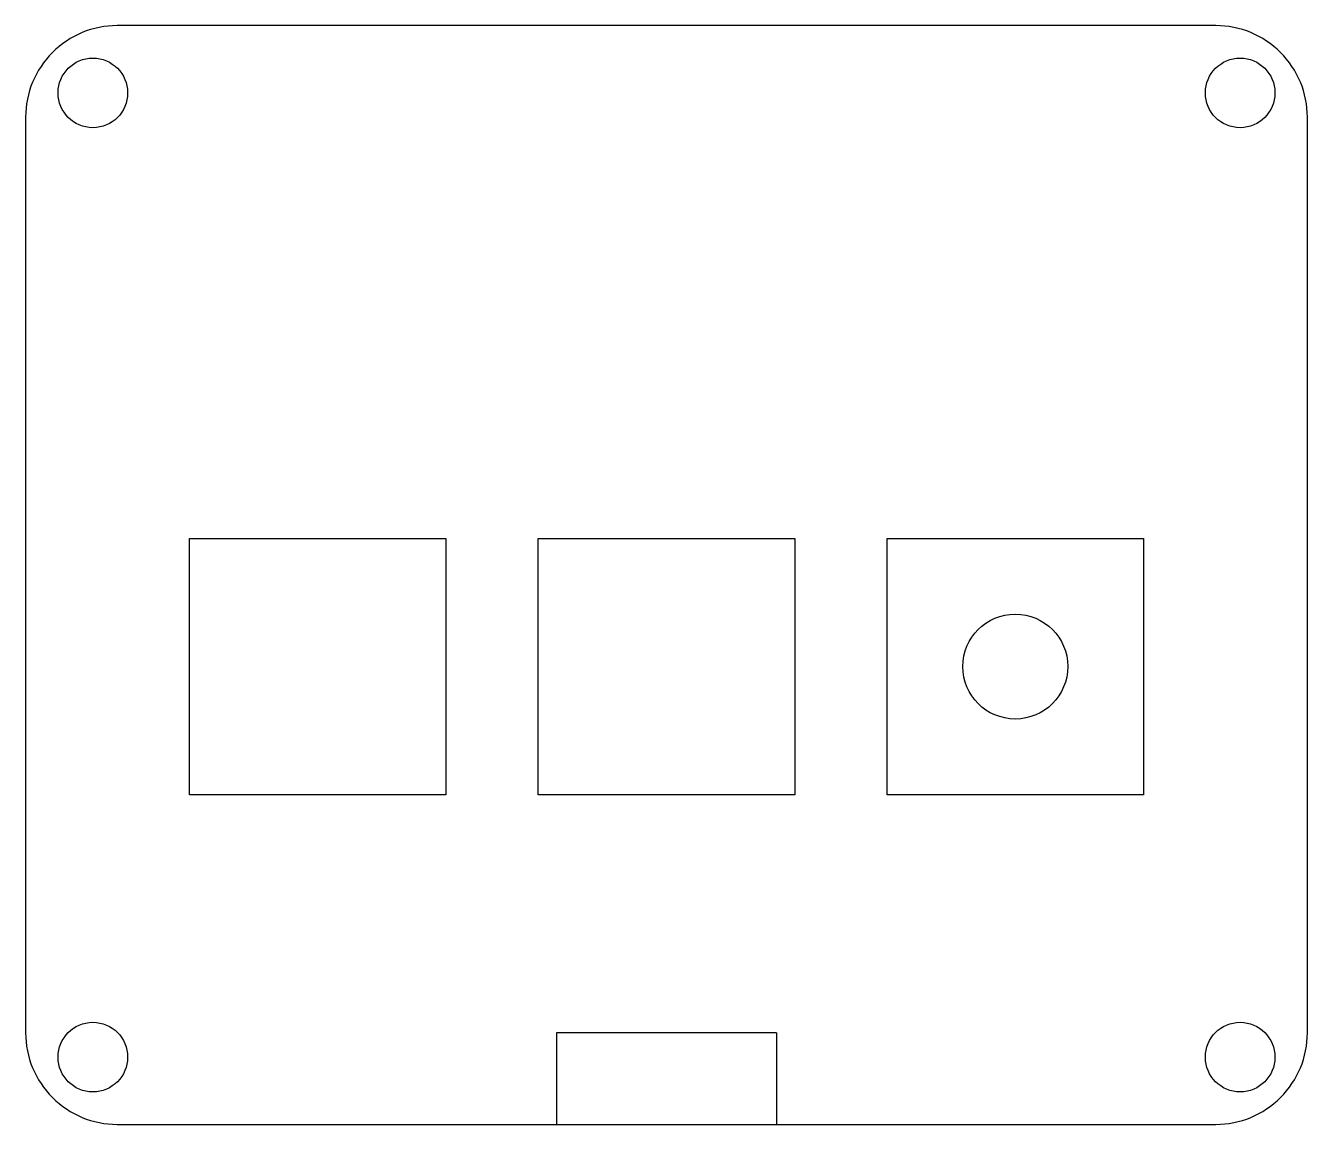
# Model space of a CAD drawing. Header units: millimetres. Extents: x -35 to 35, y -25 to 35.
import ezdxf

# ---------------------------------------------------------------- set-up
doc = ezdxf.new("R2010")
doc.units = ezdxf.units.MM
doc.layers.get('0').update_dxf_attribs({"linetype": 'CONTINUOUS'})

msp = doc.modelspace()

# ---------------------------------------------------------------- linework, layer by layer
for p, q in [((6, -20), (-6, -20)), ((-6, -20), (-6, -25)), ((6, -20), (6, -25))]:
    msp.add_line(p, q)
msp.add_lwpolyline([(-30, 35, 0.414214), (-35, 30), (-35, -20, 0.414214), (-30, -25), (30, -25, 0.414214), (35, -20), (35, 30, 0.414214), (30, 35)], format="xyb", close=True)
for points in [[(-7, -7), (-7, 7), (7, 7), (7, -7)], [(-26.05, 7), (-12.05, 7), (-12.05, -7), (-26.05, -7)], [(26.05, -7), (12.05, -7), (12.05, 7), (26.05, 7)]]:
    msp.add_lwpolyline(points, close=True)
for centre, radius in [((-31.328, 31.328), 1.9), ((31.328, 31.328), 1.9), ((19.05, 0), 2.864), ((-31.328, -21.328), 1.9), ((31.328, -21.328), 1.9)]:
    msp.add_circle(centre, radius)

doc.saveas('drawing.dxf')
